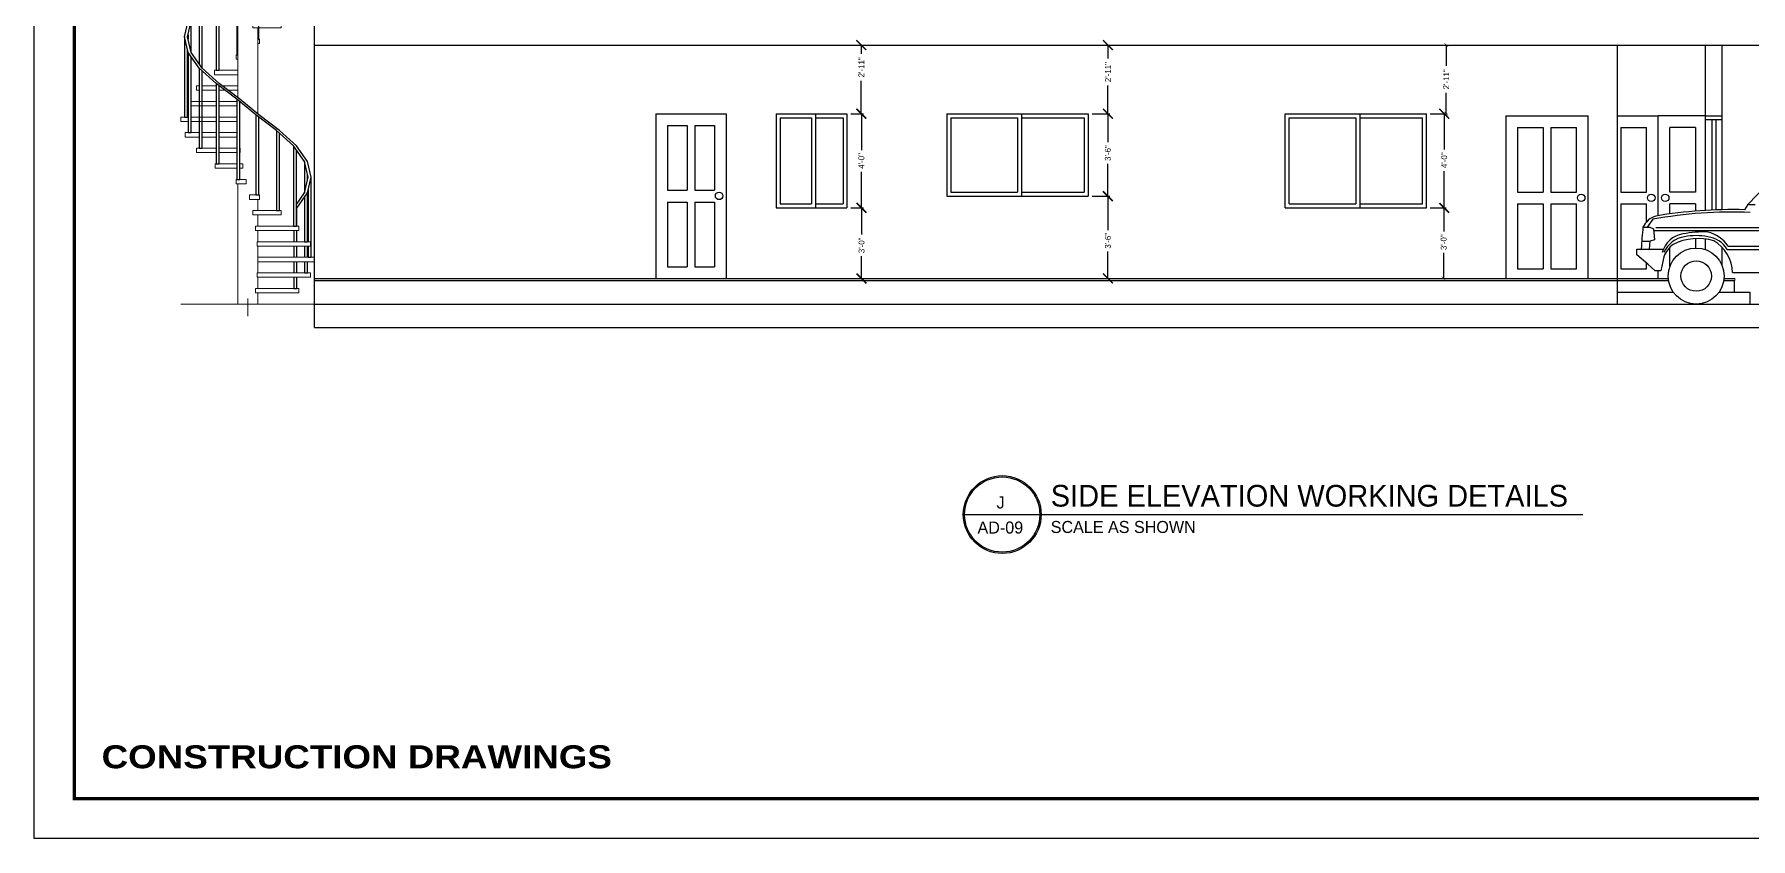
# Model space of a CAD drawing. Extents: x 10753 to 18704, y -5361 to 1140.
# Drawn here: x 11867 to 12743, y -4925 to -4515 of the extents above; entities that cross this region are included whole.
import ezdxf
from ezdxf.enums import TextEntityAlignment as Align

# ---------------------------------------------------------------- set-up
doc = ezdxf.new("R2010")
doc.units = 0
doc.header["$LTSCALE"] = 30
doc.header["$MEASUREMENT"] = 0
doc.header["$PDMODE"] = 3
doc.layers.get('0').update_dxf_attribs({"linetype": 'CONTINUOUS'})
doc.layers.get('DEFPOINTS').update_dxf_attribs({"linetype": 'CONTINUOUS'})
for name, color, linetype in [('DOOR', 4, 'CONTINUOUS'), ('DW', 60, 'CONTINUOUS'), ('furniture', 9, 'CONTINUOUS'), ('RAILING', 6, 'CONTINUOUS'), ('SEAL', 1, 'CONTINUOUS'), ('SLINE', 3, 'CONTINUOUS'), ('WALL', 2, 'CONTINUOUS'), ('Walls Hatch', 51, 'CONTINUOUS'), ('WINDOW', 5, 'CONTINUOUS'), ('WL', 9, 'CONTINUOUS')]:
    doc.layers.add(name, color=color, linetype=linetype)
doc.layers.add('ELEVATION WALL', color=21, linetype='CONTINUOUS', lineweight=13)
doc.layers.add('STAIR', color=55, linetype='CONTINUOUS', lineweight=13)
doc.styles.add('SMALL-DIM', font='stylu.ttf', dxfattribs={"height": 2})
doc.styles.get("Standard").update_dxf_attribs({"font": 'stylu.ttf', "height": 3})
doc.styles.add('STYLE3', font='ariblk.ttf', dxfattribs={"height": 1})
doc.dimstyles.new('D1', dxfattribs={"dimtxt": 6, "dimasz": 5, "dimexe": 1, "dimexo": 2, "dimgap": 1, "dimtad": 1, "dimdec": 4, "dimzin": 3, "dimdsep": 46, "dimlunit": 4, "dimtxsty": 'Standard', "dimcen": 3, "dimclrd": 7, "dimclre": 7, "dimclrt": 2, "dimadec": 0, "dimazin": 0, "dimtfac": 1, "dimtdec": 4, "dimtofl": 0, "dimtmove": 2, "dimatfit": 3, "dimfxl": 1, "dimfrac": 2, "dimtolj": 1, "dimtzin": 1, "dimarcsym": 0})

# ---------------------------------------------------------------- blocks, each defined once
blk = doc.blocks.new('24')
at = {"layer": 'ELEVATION WALL', "linetype": 'Continuous'}
blk.add_line((-21750.57, -10377.11), (-21750.57, -10385.08), dxfattribs=at)
at = {"layer": 'RAILING', "linetype": 'Continuous'}
for points in [[(-21772.6, -10336.61), (-21777.35, -10329.61), (-21779.07, -10322.61), (-21777.35, -10315.61), (-21772.4, -10308.61), (-21764.82, -10301.61), (-21755.52, -10294.61), (-21746.97, -10287.61), (-21737.67, -10280.61), (-21730.08, -10273.61), (-21725.13, -10266.61), (-21723.57, -10259.61), (-21725.13, -10252.61), (-21730.08, -10245.61), (-21737.67, -10238.61), (-21746.97, -10231.61), (-21755.52, -10224.61), (-21764.82, -10217.61)], [(-21772.4, -10334.92), (-21776, -10329.61), (-21777.72, -10322.61), (-21776, -10315.61), (-21771.05, -10308.61), (-21763.47, -10301.61), (-21754.17, -10294.61), (-21745.62, -10287.61), (-21736.32, -10280.61), (-21728.74, -10273.61), (-21723.79, -10266.61), (-21722.22, -10259.61), (-21723.79, -10252.61), (-21728.74, -10245.61), (-21736.32, -10238.61), (-21745.62, -10231.61), (-21754.17, -10224.61), (-21763.47, -10217.61)], [(-21763.47, -10218.63), (-21763.47, -10253.61), (-21764.82, -10253.61), (-21764.82, -10217.61), (-21763.47, -10217.61)], [(-21755.07, -10260.61), (-21755.52, -10260.61), (-21755.52, -10224.61)], [(-21754.17, -10225.71), (-21754.17, -10253.61)], [(-21746.97, -10253.61), (-21746.97, -10231.61)], [(-21745.62, -10232.63), (-21745.62, -10267.61), (-21746.07, -10267.61)], [(-21736.32, -10239.86), (-21736.32, -10274.61), (-21737.67, -10274.61), (-21737.67, -10238.61)], [(-21730.08, -10273.61), (-21730.08, -10245.61)], [(-21728.74, -10247.52), (-21728.74, -10271.7)], [(-21725.13, -10266.61), (-21725.13, -10252.61)], [(-21723.79, -10258.63), (-21723.79, -10260.59)], [(-21722.22, -10259.61), (-21722.22, -10295.61), (-21723.57, -10295.61), (-21723.57, -10265.63)], [(-21723.79, -10266.61), (-21723.79, -10302.61), (-21725.13, -10302.61), (-21725.13, -10268.52)], [(-21725.13, -10288.61), (-21725.13, -10268.52)], [(-21723.79, -10266.61), (-21723.79, -10288.61)], [(-21728.74, -10273.61), (-21728.74, -10309.61), (-21730.08, -10309.61), (-21730.08, -10274.86)], [(-21730.08, -10281.61), (-21730.08, -10274.86)], [(-21728.74, -10273.61), (-21728.74, -10281.61)], [(-21745.62, -10287.61), (-21745.62, -10323.61), (-21746.97, -10323.61), (-21746.97, -10288.71)], [(-21736.32, -10280.61), (-21736.32, -10316.61), (-21737.67, -10316.61), (-21737.67, -10281.61)], [(-21754.17, -10294.61), (-21754.17, -10330.61), (-21755.52, -10330.61), (-21755.52, -10295.63)], [(-21763.47, -10301.61), (-21763.47, -10337.61), (-21764.82, -10337.61), (-21764.82, -10302.86)], [(-21771.05, -10308.61), (-21771.05, -10344.61), (-21772.4, -10344.61), (-21772.4, -10310.52)], [(-21776, -10315.61), (-21776, -10329.61)], [(-21777.72, -10353.61), (-21777.72, -10358.61), (-21779.07, -10358.61), (-21779.07, -10322.61)], [(-21777.35, -10324.12), (-21777.35, -10321.1)], [(-21777.72, -10328.1), (-21777.72, -10351.61)], [(-21776, -10331.6), (-21776, -10351.61), (-21777.35, -10351.61), (-21777.35, -10329.61)], [(-21777.35, -10351.61), (-21777.35, -10329.61)], [(-21776, -10331.6), (-21776, -10351.61)], [(-21772.6, -10344.61), (-21772.6, -10336.61), (-21772.4, -10336.61)], [(-21772.6, -10351.61), (-21772.6, -10346.61)], [(-21771.25, -10346.61), (-21771.25, -10351.61)], [(-21777.35, -10358.61), (-21777.35, -10353.61)], [(-21776, -10353.61), (-21776, -10358.61)], [(-21772.6, -10358.61), (-21772.6, -10353.61)], [(-21771.25, -10353.61), (-21771.25, -10358.61)], [(-21776, -10360.61), (-21776, -10365.61), (-21777.35, -10365.61), (-21777.35, -10360.61)], [(-21772.6, -10365.61), (-21772.6, -10360.61)], [(-21771.25, -10360.61), (-21771.25, -10365.61)], [(-21771.25, -10367.61), (-21771.25, -10372.61), (-21772.6, -10372.61), (-21772.6, -10367.61)]]:
    blk.add_lwpolyline(points, dxfattribs=at)
at = {"layer": 'STAIR', "linetype": 'Continuous'}
for p, q in [((-21765.57, -10255.61), (-21765.57, -10253.61)), ((-21765.57, -10253.61), (-21746.07, -10253.61)), ((-21765.57, -10255.61), (-21752.82, -10255.61)), ((-21755.07, -10294.24), (-21755.07, -10255.61)), ((-21752.82, -10255.61), (-21752.82, -10253.61)), ((-21746.07, -10286.93), (-21746.07, -10253.61)), ((-21755.78, -10262.61), (-21755.78, -10260.61)), ((-21755.78, -10260.61), (-21755.07, -10260.61)), ((-21755.78, -10262.61), (-21755.07, -10262.61)), ((-21746.07, -10267.61), (-21745.36, -10267.61)), ((-21746.07, -10269.61), (-21745.36, -10269.61)), ((-21745.36, -10269.61), (-21745.36, -10267.61)), ((-21746.07, -10274.61), (-21735.57, -10274.61)), ((-21746.07, -10276.61), (-21735.57, -10276.61)), ((-21735.57, -10276.61), (-21735.57, -10274.61)), ((-21746.07, -10281.61), (-21738.99, -10281.61)), ((-21746.07, -10283.61), (-21741.65, -10283.61)), ((-21740.3, -10283.61), (-21737.67, -10283.61)), ((-21737.67, -10281.61), (-21737.65, -10281.61)), ((-21736.32, -10281.61), (-21730.08, -10281.61)), ((-21736.32, -10283.61), (-21730.08, -10283.61)), ((-21728.74, -10281.61), (-21727.59, -10281.61)), ((-21728.74, -10283.61), (-21727.59, -10283.61)), ((-21727.59, -10283.61), (-21727.59, -10281.61)), ((-21745.62, -10288.61), (-21737.67, -10288.61)), ((-21745.62, -10290.61), (-21737.67, -10290.61)), ((-21736.32, -10288.61), (-21725.13, -10288.61)), ((-21736.32, -10290.61), (-21725.13, -10290.61)), ((-21723.79, -10288.61), (-21723.57, -10288.61)), ((-21723.79, -10290.61), (-21723.57, -10290.61)), ((-21745.62, -10295.61), (-21737.67, -10295.61)), ((-21745.62, -10297.61), (-21737.67, -10297.61)), ((-21745.62, -10302.61), (-21737.67, -10302.61)), ((-21736.32, -10295.61), (-21725.13, -10295.61)), ((-21736.32, -10297.61), (-21725.13, -10297.61)), ((-21736.32, -10302.61), (-21730.08, -10302.61)), ((-21728.74, -10302.61), (-21722.38, -10302.61)), ((-21723.79, -10295.61), (-21720.57, -10295.61)), ((-21723.79, -10297.61), (-21720.57, -10297.61)), ((-21722.38, -10304.61), (-21722.38, -10302.61)), ((-21720.57, -10297.61), (-21720.57, -10295.61)), ((-21747.12, -10311.61), (-21747.12, -10309.61)), ((-21747.12, -10309.61), (-21746.97, -10309.61)), ((-21745.62, -10304.61), (-21737.67, -10304.61)), ((-21745.62, -10309.61), (-21737.67, -10309.61)), ((-21736.32, -10304.61), (-21730.08, -10304.61)), ((-21736.32, -10309.61), (-21727.59, -10309.61)), ((-21728.74, -10304.61), (-21722.38, -10304.61)), ((-21727.59, -10309.61), (-21727.59, -10311.61)), ((-21748.32, -10316.61), (-21748.32, -10318.61)), ((-21748.32, -10316.61), (-21746.97, -10316.61)), ((-21747.12, -10311.61), (-21746.97, -10311.61)), ((-21745.62, -10311.61), (-21737.67, -10311.61)), ((-21745.62, -10316.61), (-21735.94, -10316.61)), ((-21736.32, -10311.61), (-21727.59, -10311.61)), ((-21735.94, -10316.61), (-21735.94, -10318.61)), ((-21749.79, -10325.61), (-21749.79, -10323.61)), ((-21749.79, -10323.61), (-21745.36, -10323.61)), ((-21749.79, -10325.61), (-21745.36, -10325.61)), ((-21748.32, -10318.61), (-21746.97, -10318.61)), ((-21746.07, -10379.61), (-21746.07, -10325.61)), ((-21745.62, -10318.61), (-21735.94, -10318.61)), ((-21745.36, -10323.61), (-21745.36, -10325.61)), ((-21755.78, -10332.61), (-21755.78, -10330.61)), ((-21755.78, -10330.61), (-21751.35, -10330.61)), ((-21755.78, -10332.61), (-21751.35, -10332.61)), ((-21755.07, -10337.61), (-21755.07, -10332.61)), ((-21751.35, -10332.61), (-21751.35, -10330.61)), ((-21765.57, -10339.61), (-21765.57, -10337.61)), ((-21765.57, -10337.61), (-21752.82, -10337.61)), ((-21765.57, -10339.61), (-21752.82, -10339.61)), ((-21755.07, -10344.61), (-21755.07, -10339.61)), ((-21752.82, -10339.61), (-21752.82, -10337.61)), ((-21773.55, -10346.61), (-21773.55, -10344.61)), ((-21773.55, -10344.61), (-21754.01, -10344.61)), ((-21773.55, -10346.61), (-21754.01, -10346.61)), ((-21755.07, -10351.61), (-21755.07, -10346.61)), ((-21754.01, -10346.61), (-21754.01, -10344.61)), ((-21778.76, -10353.61), (-21778.76, -10351.61)), ((-21778.76, -10353.61), (-21778.76, -10351.61)), ((-21778.76, -10351.61), (-21754.8, -10351.61)), ((-21778.76, -10353.61), (-21754.8, -10353.61)), ((-21755.07, -10358.61), (-21755.07, -10353.61)), ((-21754.8, -10353.61), (-21754.8, -10351.61)), ((-21780.56, -10358.61), (-21755.07, -10358.61)), ((-21780.56, -10360.61), (-21780.56, -10358.61)), ((-21780.56, -10360.61), (-21755.07, -10360.61)), ((-21755.07, -10365.61), (-21755.07, -10358.61)), ((-21778.76, -10365.61), (-21778.76, -10367.61)), ((-21778.76, -10365.61), (-21778.76, -10367.61)), ((-21778.76, -10365.61), (-21754.8, -10365.61)), ((-21778.76, -10367.61), (-21754.8, -10367.61)), ((-21755.07, -10372.61), (-21755.07, -10367.61)), ((-21754.8, -10367.61), (-21754.8, -10365.61)), ((-21780.56, -10379.61), (-21720.57, -10379.61)), ((-21773.55, -10372.61), (-21773.55, -10374.61)), ((-21773.55, -10372.61), (-21754.01, -10372.61)), ((-21773.55, -10374.61), (-21754.01, -10374.61)), ((-21755.07, -10379.61), (-21755.07, -10374.61)), ((-21754.01, -10374.61), (-21754.01, -10372.61))]:
    blk.add_line(p, q, dxfattribs=at)
blk = doc.blocks.new('_ArchTick')
at = {"color": 0, "linetype": 'ByBlock', "const_width": 0.15}
blk.add_lwpolyline([(-0.5, -0.5), (0.5, 0.5)], dxfattribs=at)
blk = doc.blocks.new('*D669')
at = {"layer": 'DEFPOINTS', "color": 0, "transparency": 16777216}
for p in [(12577.29, -4555.45), (12577.29, -4603.45), (12586.39, -4603.45)]:
    blk.add_point(p, dxfattribs=at)
at = {"layer": 'furniture', "color": 7, "lineweight": -2, "transparency": 16777216}
for p, q in [((12579.29, -4555.45), (12587.39, -4555.45)), ((12579.29, -4603.45), (12587.39, -4603.45))]:
    blk.add_line(p, q, dxfattribs=at)
at = {"layer": 'furniture', "color": 2, "lineweight": -2, "transparency": 16777216}
for p, q in [((12586.39, -4555.45), (12586.39, -4573.61)), ((12586.39, -4603.45), (12586.39, -4584.69))]:
    blk.add_line(p, q, dxfattribs=at)
at = {"layer": 'furniture', "color": 2, "lineweight": -2, "transparency": 16777216, "xscale": 5, "yscale": 5, "zscale": 5}
for p, rotation in [((12586.39, -4555.45), 90), ((12586.39, -4603.45), 270)]:
    blk.add_blockref('_ArchTick', p, dxfattribs=dict(at, rotation=rotation))
at = {"layer": 'furniture', "color": 2, "transparency": 16777216, "insert": (12586.39, -4579.15), "char_height": 3, "attachment_point": 5, "rotation": 90}
blk.add_mtext('\\A1;4\'-0"', dxfattribs=at)
blk = doc.blocks.new('*D671')
at = {"layer": 'DEFPOINTS', "color": 0, "transparency": 16777216}
for p in [(12404.79, -4555.45), (12404.79, -4597.45), (12414.85, -4597.45)]:
    blk.add_point(p, dxfattribs=at)
at = {"layer": 'furniture', "color": 7, "lineweight": -2, "transparency": 16777216}
for p, q in [((12406.79, -4555.45), (12415.85, -4555.45)), ((12406.79, -4597.45), (12415.85, -4597.45))]:
    blk.add_line(p, q, dxfattribs=at)
at = {"layer": 'furniture', "color": 2, "lineweight": -2, "transparency": 16777216}
for p, q in [((12414.85, -4555.45), (12414.85, -4570.01)), ((12414.85, -4597.45), (12414.85, -4580.99))]:
    blk.add_line(p, q, dxfattribs=at)
at = {"layer": 'furniture', "color": 2, "lineweight": -2, "transparency": 16777216, "xscale": 5, "yscale": 5, "zscale": 5}
for p, rotation in [((12414.85, -4555.45), 90), ((12414.85, -4597.45), 270)]:
    blk.add_blockref('_ArchTick', p, dxfattribs=dict(at, rotation=rotation))
at = {"layer": 'furniture', "color": 2, "transparency": 16777216, "insert": (12414.85, -4575.5), "char_height": 3, "attachment_point": 5, "rotation": 90}
blk.add_mtext('\\A1;3\'-6"', dxfattribs=at)
blk = doc.blocks.new('*D672')
at = {"layer": 'DEFPOINTS', "color": 0, "transparency": 16777216}
for p in [(12281.79, -4555.45), (12281.79, -4603.45), (12289.18, -4603.45)]:
    blk.add_point(p, dxfattribs=at)
at = {"layer": 'furniture', "color": 7, "lineweight": -2, "transparency": 16777216}
for p, q in [((12283.79, -4555.45), (12290.18, -4555.45)), ((12283.79, -4603.45), (12290.18, -4603.45))]:
    blk.add_line(p, q, dxfattribs=at)
at = {"layer": 'furniture', "color": 2, "lineweight": -2, "transparency": 16777216}
for p, q in [((12289.18, -4555.45), (12289.18, -4573.94)), ((12289.18, -4603.45), (12289.18, -4585.03))]:
    blk.add_line(p, q, dxfattribs=at)
at = {"layer": 'furniture', "color": 2, "lineweight": -2, "transparency": 16777216, "xscale": 5, "yscale": 5, "zscale": 5}
for p, rotation in [((12289.18, -4555.45), 90), ((12289.18, -4603.45), 270)]:
    blk.add_blockref('_ArchTick', p, dxfattribs=dict(at, rotation=rotation))
at = {"layer": 'furniture', "color": 2, "transparency": 16777216, "insert": (12289.18, -4579.48), "char_height": 3, "attachment_point": 5, "rotation": 90}
blk.add_mtext('\\A1;4\'-0"', dxfattribs=at)
blk = doc.blocks.new('*D938')
at = {"layer": 'DEFPOINTS', "color": 0, "transparency": 16777216}
for p in [(12281.79, -4520.45), (12289.13, -4520.45), (12281.79, -4555.45)]:
    blk.add_point(p, dxfattribs=at)
at = {"layer": 'furniture', "color": 7, "lineweight": -2, "transparency": 16777216}
for p, q in [((12283.79, -4520.45), (12290.13, -4520.45)), ((12283.79, -4555.45), (12290.13, -4555.45))]:
    blk.add_line(p, q, dxfattribs=at)
at = {"layer": 'furniture', "color": 2, "lineweight": -2, "transparency": 16777216}
for p, q in [((12289.13, -4520.45), (12289.13, -4524.89)), ((12289.13, -4555.45), (12289.13, -4538.66))]:
    blk.add_line(p, q, dxfattribs=at)
at = {"layer": 'furniture', "color": 2, "lineweight": -2, "transparency": 16777216, "xscale": 5, "yscale": 5, "zscale": 5}
for p, rotation in [((12289.13, -4520.45), 90), ((12289.13, -4555.45), 270)]:
    blk.add_blockref('_ArchTick', p, dxfattribs=dict(at, rotation=rotation))
at = {"layer": 'furniture', "color": 2, "transparency": 16777216, "insert": (12289.13, -4531.78), "char_height": 3, "attachment_point": 5, "rotation": 90}
blk.add_mtext('\\A1;2\'-11"', dxfattribs=at)
blk = doc.blocks.new('*D939')
at = {"layer": 'DEFPOINTS', "color": 0, "transparency": 16777216}
for p in [(12281.79, -4603.45), (12281.79, -4639.45), (12289.25, -4639.45)]:
    blk.add_point(p, dxfattribs=at)
at = {"layer": 'furniture', "color": 7, "lineweight": -2, "transparency": 16777216}
for p, q in [((12283.79, -4603.45), (12290.25, -4603.45)), ((12283.79, -4639.45), (12290.25, -4639.45))]:
    blk.add_line(p, q, dxfattribs=at)
at = {"layer": 'furniture', "color": 2, "lineweight": -2, "transparency": 16777216}
for p, q in [((12289.25, -4603.45), (12289.25, -4617.06)), ((12289.25, -4639.45), (12289.25, -4628.04))]:
    blk.add_line(p, q, dxfattribs=at)
at = {"layer": 'furniture', "color": 2, "lineweight": -2, "transparency": 16777216, "xscale": 5, "yscale": 5, "zscale": 5}
for p, rotation in [((12289.25, -4603.45), 90), ((12289.25, -4639.45), 270)]:
    blk.add_blockref('_ArchTick', p, dxfattribs=dict(at, rotation=rotation))
at = {"layer": 'furniture', "color": 2, "transparency": 16777216, "insert": (12289.25, -4622.55), "char_height": 3, "attachment_point": 5, "rotation": 90}
blk.add_mtext('\\A1;3\'-0"', dxfattribs=at)
blk = doc.blocks.new('*D940')
at = {"layer": 'DEFPOINTS', "color": 0, "transparency": 16777216}
for p in [(12404.79, -4597.45), (12404.79, -4639.45), (12414.88, -4639.45)]:
    blk.add_point(p, dxfattribs=at)
at = {"layer": 'furniture', "color": 7, "lineweight": -2, "transparency": 16777216}
for p, q in [((12406.79, -4597.45), (12415.88, -4597.45)), ((12406.79, -4639.45), (12415.88, -4639.45))]:
    blk.add_line(p, q, dxfattribs=at)
at = {"layer": 'furniture', "color": 2, "lineweight": -2, "transparency": 16777216}
for p, q in [((12414.88, -4597.45), (12414.88, -4614.74)), ((12414.88, -4639.45), (12414.88, -4625.72))]:
    blk.add_line(p, q, dxfattribs=at)
at = {"layer": 'furniture', "color": 2, "lineweight": -2, "transparency": 16777216, "xscale": 5, "yscale": 5, "zscale": 5}
for p, rotation in [((12414.88, -4597.45), 90), ((12414.88, -4639.45), 270)]:
    blk.add_blockref('_ArchTick', p, dxfattribs=dict(at, rotation=rotation))
at = {"layer": 'furniture', "color": 2, "transparency": 16777216, "insert": (12414.88, -4620.23), "char_height": 3, "attachment_point": 5, "rotation": 90}
blk.add_mtext('\\A1;3\'-6"', dxfattribs=at)
blk = doc.blocks.new('*D941')
at = {"layer": 'DEFPOINTS', "color": 0, "transparency": 16777216}
for p in [(12404.79, -4520.45), (12414.88, -4520.45), (12404.79, -4555.45)]:
    blk.add_point(p, dxfattribs=at)
at = {"layer": 'furniture', "color": 7, "lineweight": -2, "transparency": 16777216}
for p, q in [((12406.79, -4520.45), (12415.88, -4520.45)), ((12406.79, -4555.45), (12415.88, -4555.45))]:
    blk.add_line(p, q, dxfattribs=at)
at = {"layer": 'furniture', "color": 2, "lineweight": -2, "transparency": 16777216}
for p, q in [((12414.88, -4520.45), (12414.88, -4527.32)), ((12414.88, -4555.45), (12414.88, -4541.09))]:
    blk.add_line(p, q, dxfattribs=at)
at = {"layer": 'furniture', "color": 2, "lineweight": -2, "transparency": 16777216, "xscale": 5, "yscale": 5, "zscale": 5}
for p, rotation in [((12414.88, -4520.45), 90), ((12414.88, -4555.45), 270)]:
    blk.add_blockref('_ArchTick', p, dxfattribs=dict(at, rotation=rotation))
at = {"layer": 'furniture', "color": 2, "transparency": 16777216, "insert": (12414.88, -4534.21), "char_height": 3, "attachment_point": 5, "rotation": 90}
blk.add_mtext('\\A1;2\'-11"', dxfattribs=at)
blk = doc.blocks.new('*D946')
at = {"layer": 'DEFPOINTS', "color": 0, "transparency": 16777216}
for p in [(12587.4, -4520.45), (12589.65, -4520.45), (12587.39, -4555.45)]:
    blk.add_point(p, dxfattribs=at)
at = {"layer": 'Walls Hatch', "color": 4, "lineweight": -2, "transparency": 16777216}
for p, q in [((12587.4, -4520.45), (12586.9, -4520.45)), ((12587.4, -4520.45), (12587.4, -4531.01)), ((12587.4, -4555.45), (12587.4, -4544.78)), ((12587.4, -4555.45), (12587.9, -4555.45))]:
    blk.add_line(p, q, dxfattribs=at)
at = {"layer": 'Walls Hatch', "color": 4, "lineweight": -2, "transparency": 16777216, "xscale": 2, "yscale": 2, "zscale": 2}
for p, rotation in [((12587.4, -4520.45), 90), ((12587.4, -4555.45), 270)]:
    blk.add_blockref('_ArchTick', p, dxfattribs=dict(at, rotation=rotation))
at = {"layer": 'Walls Hatch', "color": 4, "transparency": 16777216, "insert": (12587.4, -4537.9), "char_height": 3, "attachment_point": 5, "rotation": 90}
blk.add_mtext('\\A1;2\'-11"', dxfattribs=at)
blk = doc.blocks.new('*D947')
at = {"layer": 'DEFPOINTS', "color": 0, "transparency": 16777216}
for p in [(12577.29, -4603.45), (12577.29, -4639.45), (12586.11, -4639.45)]:
    blk.add_point(p, dxfattribs=at)
at = {"layer": 'Walls Hatch', "color": 4, "lineweight": -2, "transparency": 16777216}
for p, q in [((12586.11, -4603.45), (12586.61, -4603.45)), ((12586.11, -4603.45), (12586.11, -4615.44)), ((12586.11, -4639.45), (12586.11, -4626.42)), ((12586.11, -4639.45), (12586.61, -4639.45))]:
    blk.add_line(p, q, dxfattribs=at)
at = {"layer": 'Walls Hatch', "color": 4, "lineweight": -2, "transparency": 16777216, "xscale": 2, "yscale": 2, "zscale": 2}
for p, rotation in [((12586.11, -4603.45), 90), ((12586.11, -4639.45), 270)]:
    blk.add_blockref('_ArchTick', p, dxfattribs=dict(at, rotation=rotation))
at = {"layer": 'Walls Hatch', "color": 4, "transparency": 16777216, "insert": (12586.11, -4620.93), "char_height": 3, "attachment_point": 5, "rotation": 90}
blk.add_mtext('\\A1;3\'-0"', dxfattribs=at)

msp = doc.modelspace()

# ---------------------------------------------------------------- linework, layer by layer
for p, q in [((12760.28088, -4582.0091), (12741.12893, -4601.70149)), ((12741.12893, -4601.70149), (12739.57372, -4604.38113)), ((12741.90654, -4601.87437), (12741.12893, -4601.70149)), ((12745.01698, -4601.87437), (12741.90654, -4601.87437)), ((12692.80773, -4609.27024), (12689.94791, -4613.25831)), ((12687.09454, -4620.39744), (12691.35486, -4620.39744)), ((12687.72131, -4613.20617), (12691.21954, -4613.28809)), ((12691.04945, -4624.41861), (12691.35486, -4620.39744)), ((12691.21954, -4613.28809), (12693.13102, -4614.15261)), ((12693.58007, -4619.64834), (12691.35486, -4620.39744)), ((12693.13102, -4614.15261), (12693.58007, -4619.64834)), ((12858.54482, -4615.11958), (12693.21003, -4615.11958)), ((12694.25095, -4613.44143), (12858.54482, -4613.44143)), ((12684.62848, -4627.38046), (12684.62848, -4624.41861)), ((12684.62848, -4624.41861), (12691.04945, -4624.41861)), ((12690.17944, -4632.19346), (12684.62848, -4627.38046)), ((12691.04945, -4624.41861), (12698.08821, -4624.55988)), ((12698.31715, -4628.3156), (12696.8406, -4635.52554)), ((12730.69146, -4624.56994), (12809.40215, -4624.56994)), ((12731.13193, -4622.91745), (12809.40215, -4622.91745)), ((12690.17944, -4632.19346), (12693.88008, -4635.52554)), ((12696.8406, -4635.52554), (12693.88008, -4635.52554)), ((12733.44438, -4636.41167), (12805.76842, -4636.41167))]:
    msp.add_line(p, q)
for radius in [14.25856, 7.76383]:
    msp.add_circle((12714.86033, -4638.19196), radius)
for centre, radius, start, end in [((12697.66579, -4618.18624), 11.12177, 107.924929, 153.39883), ((12733.0693, -4826.56869), 220.99685, 87.589388, 100.496861), ((12733.47696, -4839.01429), 234.71236, 88.51155101, 99.62264), ((12919.14858, -4636.85391), 232.63232, 174.165643, 176.935809), ((12709.84631, -4629.31175), 12.682, 97.834775, 165.901007), ((12710.83425, -4631.61093), 13.57087, 98.243932, 156.09755301), ((12715.88451, -4647.31112), 28.2963, 73.620052, 116.718485), ((12718.25112, -4664.8099), 49.11846, 87.04768, 101.90613599), ((12714.83466, -4647.52391), 29.94005, 78.544491, 101.455509), ((12716.7658, -4632.62212), 17.33685, 34.040008, 76.608911), ((12719.17406, -4631.55317), 13.46907, 31.229252, 83.14814), ((12713.42498, -4637.26679), 20.03765, 2.44587, 58.601896), ((12713.44006, -4634.97521), 16.5243, 128.460801, 156.232965)]:
    msp.add_arc(centre, radius, start, end)
at = {"layer": 'DOOR'}
for p, q in [((12184.29497, -4555.45051), (12220.29497, -4555.45051)), ((12184.29497, -4555.45051), (12184.29497, -4639.45051)), ((12220.29497, -4555.45051), (12220.29497, -4639.45051)), ((12617.79497, -4556.45051), (12659.79497, -4556.45051)), ((12617.79497, -4556.45051), (12659.79497, -4556.45051)), ((12617.79497, -4556.45051), (12617.79497, -4639.45051)), ((12659.79497, -4639.45051), (12659.79497, -4556.45051)), ((12674.79497, -4556.45051), (12695.4994, -4556.45051)), ((12674.79497, -4556.45051), (12695.4994, -4556.45051)), ((12716.20384, -4556.45051), (12695.4994, -4556.45051)), ((12719.57441, -4556.45051), (12695.4994, -4556.45051)), ((12695.4994, -4607.39478), (12695.4994, -4556.45051)), ((12695.4994, -4607.39478), (12695.4994, -4556.45051)), ((12190.29497, -4561.45051), (12200.29497, -4561.45051)), ((12190.29497, -4561.45051), (12190.29497, -4594.45051)), ((12200.29497, -4561.45051), (12200.29497, -4594.45051)), ((12204.29497, -4561.45051), (12214.29497, -4561.45051)), ((12204.29497, -4561.45051), (12204.29497, -4594.45051)), ((12214.29497, -4561.45051), (12214.29497, -4594.45051)), ((12623.79497, -4562.45051), (12636.79497, -4562.45051)), ((12623.79497, -4562.45051), (12623.79497, -4595.45051)), ((12636.79497, -4562.45051), (12636.79497, -4595.45051)), ((12640.79497, -4562.45051), (12653.79497, -4562.45051)), ((12640.79497, -4562.45051), (12640.79497, -4595.45051)), ((12653.79497, -4595.45051), (12653.79497, -4562.45051)), ((12676.4994, -4562.45051), (12689.4994, -4562.45051)), ((12676.4994, -4562.45051), (12676.4994, -4595.45051)), ((12689.4994, -4595.45051), (12689.4994, -4562.45051)), ((12714.4994, -4562.45051), (12701.4994, -4562.45051)), ((12701.4994, -4595.45051), (12701.4994, -4562.45051)), ((12714.4994, -4562.45051), (12714.4994, -4595.45051)), ((12190.29497, -4594.45051), (12200.29497, -4594.45051)), ((12204.29497, -4594.45051), (12214.29497, -4594.45051)), ((12190.29497, -4600.45051), (12190.29497, -4633.45051)), ((12190.29497, -4600.45051), (12200.29497, -4600.45051)), ((12200.29497, -4600.45051), (12200.29497, -4633.45051)), ((12204.29497, -4600.45051), (12204.29497, -4633.45051)), ((12204.29497, -4600.45051), (12214.29497, -4600.45051)), ((12214.29497, -4600.45051), (12214.29497, -4633.45051)), ((12623.79497, -4595.45051), (12636.79497, -4595.45051)), ((12623.79497, -4601.45051), (12623.79497, -4634.45051)), ((12623.79497, -4601.45051), (12636.79497, -4601.45051)), ((12636.79497, -4601.45051), (12636.79497, -4634.45051)), ((12640.79497, -4595.45051), (12653.79497, -4595.45051)), ((12640.79497, -4601.45051), (12640.79497, -4634.45051)), ((12640.79497, -4601.45051), (12653.79497, -4601.45051)), ((12653.79497, -4634.45051), (12653.79497, -4601.45051)), ((12676.4994, -4595.45051), (12689.4994, -4595.45051)), ((12676.4994, -4601.45051), (12676.4994, -4634.45051)), ((12676.4994, -4601.45051), (12689.4994, -4601.45051)), ((12689.4994, -4610.63615), (12689.4994, -4601.45051)), ((12714.4994, -4595.45051), (12701.4994, -4595.45051)), ((12714.4994, -4601.45051), (12701.4994, -4601.45051)), ((12701.4994, -4606.49047), (12701.4994, -4601.45051)), ((12714.4994, -4601.45051), (12714.4994, -4605.0704)), ((12714.4994, -4619.04874), (12714.4994, -4623.93797)), ((12701.4994, -4633.2128), (12701.4994, -4623.55271)), ((12190.29497, -4633.45051), (12200.29497, -4633.45051)), ((12204.29497, -4633.45051), (12214.29497, -4633.45051)), ((12623.79497, -4634.45051), (12636.79497, -4634.45051)), ((12640.79497, -4634.45051), (12653.79497, -4634.45051)), ((12676.4994, -4634.45051), (12689.4994, -4634.45051)), ((12689.4994, -4634.45051), (12689.4994, -4631.60383)), ((12695.4994, -4639.45051), (12695.4994, -4635.52554)), ((12695.4994, -4639.45051), (12695.4994, -4635.52554))]:
    msp.add_line(p, q, dxfattribs=at)
for centre in [(12216.6369, -4597.3101), (12656.23748, -4598.3101), (12691.94191, -4598.3101), (12699.05689, -4598.3101)]:
    msp.add_circle(centre, 1.9306, dxfattribs=at)
at = {"layer": 'DW', "color": 60}
for p, q in [((12010.29497, -4664.45051), (12010.29497, -4378.45051)), ((12010.29497, -4520.45051), (12836.79497, -4520.45051)), ((12674.79497, -4652.45051), (12674.79497, -4520.45051)), ((12719.57441, -4604.71403), (12719.57441, -4520.45051)), ((12728.08173, -4604.36395), (12728.08173, -4520.45051)), ((12719.57441, -4556.45051), (12728.08173, -4556.45051)), ((12719.57441, -4624.73522), (12719.57441, -4619.25644)), ((12728.08173, -4632.85333), (12728.08173, -4623.60344)), ((12010.29497, -4639.45051), (12700.65743, -4639.45051)), ((12010.29497, -4640.45051), (12700.78179, -4640.45051)), ((12674.79497, -4640.45051), (12700.78179, -4640.45051)), ((12674.79497, -4646.45051), (12703.23696, -4646.45051)), ((12726.4837, -4646.45051), (12742.30506, -4646.45051)), ((12728.93887, -4640.45051), (12734.18988, -4640.45051)), ((12728.93887, -4640.45051), (12734.18988, -4640.45051)), ((12729.06323, -4639.45051), (12734.18988, -4639.45051)), ((12734.18988, -4640.45051), (12734.18988, -4646.45051)), ((12742.30506, -4646.45051), (12742.30506, -4652.45051)), ((12010.29497, -4652.45051), (12865.86005, -4652.45051)), ((12010.29497, -4664.45051), (12865.86005, -4664.45051))]:
    msp.add_line(p, q, dxfattribs=at)
msp.add_arc((12734.18988, -4639.95051), 0.5, 270, 90, dxfattribs=at)
at = {"layer": 'SEAL', "color": 1}
msp.add_lwpolyline([(13200.45227, -4030.06314), (13200.45227, -4925.03682), (11867.41756, -4925.03682), (11867.41756, -4030.06314)], close=True, dxfattribs=at)
at = {"layer": 'SLINE'}
msp.add_line((12341.14137, -4759.79848), (12657.04397, -4759.79848), dxfattribs=at)
for radius in [19.84476, 19.16137]:
    msp.add_circle((12360.98613, -4759.79848), radius, dxfattribs=at)
at = {"layer": 'WINDOW'}
for p, q in [((12245.79497, -4555.45051), (12281.79497, -4555.45051)), ((12245.79497, -4555.45051), (12245.79497, -4603.45051)), ((12247.79497, -4557.45051), (12263.79497, -4557.45051)), ((12247.79497, -4557.45051), (12247.79497, -4601.45051)), ((12263.79497, -4557.45051), (12263.79497, -4601.45051)), ((12265.79497, -4555.45051), (12265.79497, -4601.45051)), ((12265.79497, -4557.45051), (12279.79497, -4557.45051)), ((12279.79497, -4557.45051), (12279.79497, -4601.45051)), ((12281.79497, -4555.45051), (12281.79497, -4603.45051)), ((12332.79497, -4555.45051), (12404.79497, -4555.45051)), ((12332.79497, -4555.45051), (12332.79497, -4597.45051)), ((12334.79497, -4557.45051), (12368.79497, -4557.45051)), ((12334.79497, -4557.45051), (12334.79497, -4595.45051)), ((12368.79497, -4557.45051), (12368.79497, -4595.45051)), ((12370.79497, -4555.45051), (12370.79497, -4597.45051)), ((12370.79497, -4557.45051), (12402.79497, -4557.45051)), ((12402.79497, -4557.45051), (12402.79497, -4595.45051)), ((12404.79497, -4555.45051), (12404.79497, -4597.45051)), ((12505.29497, -4555.45051), (12577.29497, -4555.45051)), ((12505.29497, -4603.45051), (12505.29497, -4555.45051)), ((12507.29497, -4557.45051), (12541.29497, -4557.45051)), ((12507.29497, -4601.45051), (12507.29497, -4557.45051)), ((12541.29497, -4557.45051), (12541.29497, -4601.45051)), ((12543.29497, -4555.45051), (12543.29497, -4601.45051)), ((12543.29497, -4557.45051), (12575.29497, -4557.45051)), ((12575.29497, -4601.45051), (12575.29497, -4557.45051)), ((12577.29497, -4603.45051), (12577.29497, -4555.45051)), ((12719.57441, -4558.45051), (12728.08173, -4558.45051)), ((12722.82807, -4558.45051), (12722.82807, -4604.54363)), ((12724.82807, -4558.45051), (12724.82807, -4604.46134)), ((12245.79497, -4603.45051), (12281.79497, -4603.45051)), ((12247.79497, -4601.45051), (12263.79497, -4601.45051)), ((12265.79497, -4601.45051), (12279.79497, -4601.45051)), ((12265.79497, -4601.45051), (12265.79497, -4603.45051)), ((12332.79497, -4597.45051), (12404.79497, -4597.45051)), ((12334.79497, -4595.45051), (12368.79497, -4595.45051)), ((12370.79497, -4595.45051), (12402.79497, -4595.45051)), ((12505.29497, -4603.45051), (12577.29497, -4603.45051)), ((12507.29497, -4601.45051), (12541.29497, -4601.45051)), ((12543.29497, -4601.45051), (12575.29497, -4601.45051)), ((12543.29497, -4601.45051), (12543.29497, -4603.45051))]:
    msp.add_line(p, q, dxfattribs=at)
at = {"layer": 'WL', "const_width": 1.69503}
msp.add_lwpolyline([(13180.11196, -4050.40345), (13180.11196, -4904.69651), (11887.75787, -4904.69651), (11887.75787, -4050.40345)], close=True, dxfattribs=at)

# ---------------------------------------------------------------- block references
at = {"layer": 'ELEVATION WALL', "linetype": 'Continuous', "xscale": -1.134920634920634, "yscale": 1.134920634920634, "zscale": 1.134920634920634}
msp.add_blockref('24', (-12708.91691, 7127.58376), dxfattribs=at)

# ---------------------------------------------------------------- texts
at = {"layer": 'SLINE', "style": 'SMALL-DIM'}
for s, height, p in [('J', 6.144, (12358.09393, -4756.7022)), ('SIDE ELEVATION WORKING DETAILS', 11.0592, (12385.72972, -4755.73416, 0.11746)), ('AD-09', 6.144, (12348.37964, -4769.48611)), ('SCALE AS SHOWN', 6.144, (12385.71225, -4769.1958, 0.13881))]:
    msp.add_text(s, height=height, dxfattribs=at).set_placement(p)
at = {"layer": 'WALL', "color": 1, "style": 'STYLE3'}
msp.add_text('CONSTRUCTION DRAWINGS', height=11.719922, dxfattribs=at).set_placement((12031.8428, -4889.15557), align=Align.CENTER)

# ---------------------------------------------------------------- dimensions: what is measured, and where the dimension line sits
at = {"layer": 'furniture'}
for base, p1, p2, picture, middle in [((12289.13467, -4520.45051), (12281.79497, -4555.45051), (12281.79497, -4520.45051), '*D938', (12289.13467, -4531.77703)), ((12414.8829, -4520.45051), (12404.79497, -4555.45051), (12404.79497, -4520.45051), '*D941', (12414.8829, -4534.20558)), ((12289.18186, -4603.45051), (12281.79497, -4555.45051), (12281.79497, -4603.45051), '*D672', (12289.18186, -4579.48479)), ((12414.85078, -4597.45051), (12404.79497, -4555.45051), (12404.79497, -4597.45051), '*D671', (12414.85078, -4575.50112)), ((12586.38922, -4603.45051), (12577.29497, -4555.45051), (12577.29497, -4603.45051), '*D669', (12586.38922, -4579.15213)), ((12414.87899, -4639.45051), (12404.79497, -4597.45051), (12404.79497, -4639.45051), '*D940', (12414.87899, -4620.23134)), ((12289.24708, -4639.45051), (12281.79497, -4603.45051), (12281.79497, -4639.45051), '*D939', (12289.24708, -4622.55206))]:
    dim = msp.add_linear_dim(base=base, p1=p1, p2=p2, angle=90, dimstyle='D1', override={"dimblk": 'ArchTick', "dimclrd": 2, "dimldrblk": 'ArchTick'}, dxfattribs=at)
    dim.commit()
    dim.dimension.update_dxf_attribs({"geometry": picture, "text_midpoint": middle, "dimtype": 160})
at = {"layer": 'Walls Hatch'}
for base, p1, p2, picture, middle in [((12587.40178, -4520.45051), (12587.38922, -4555.45051), (12589.65354, -4520.45051), '*D946', (12587.40178, -4537.89577)), ((12586.11254, -4639.45051), (12577.29497, -4603.45051), (12577.29497, -4639.45051), '*D947', (12586.11254, -4620.92572))]:
    dim = msp.add_linear_dim(base=base, p1=p1, p2=p2, angle=90, dimstyle='D1', override={"dimtxt": 3, "dimasz": 2, "dimexe": 0.5, "dimexo": 9, "dimblk": 'ArchTick', "dimclrd": 4, "dimclre": 4, "dimclrt": 4, "dimldrblk": 'ArchTick', "dimfxlon": 1}, dxfattribs=at)
    dim.commit()
    dim.dimension.update_dxf_attribs({"geometry": picture, "text_midpoint": middle, "dimtype": 160})

doc.saveas('drawing.dxf')
